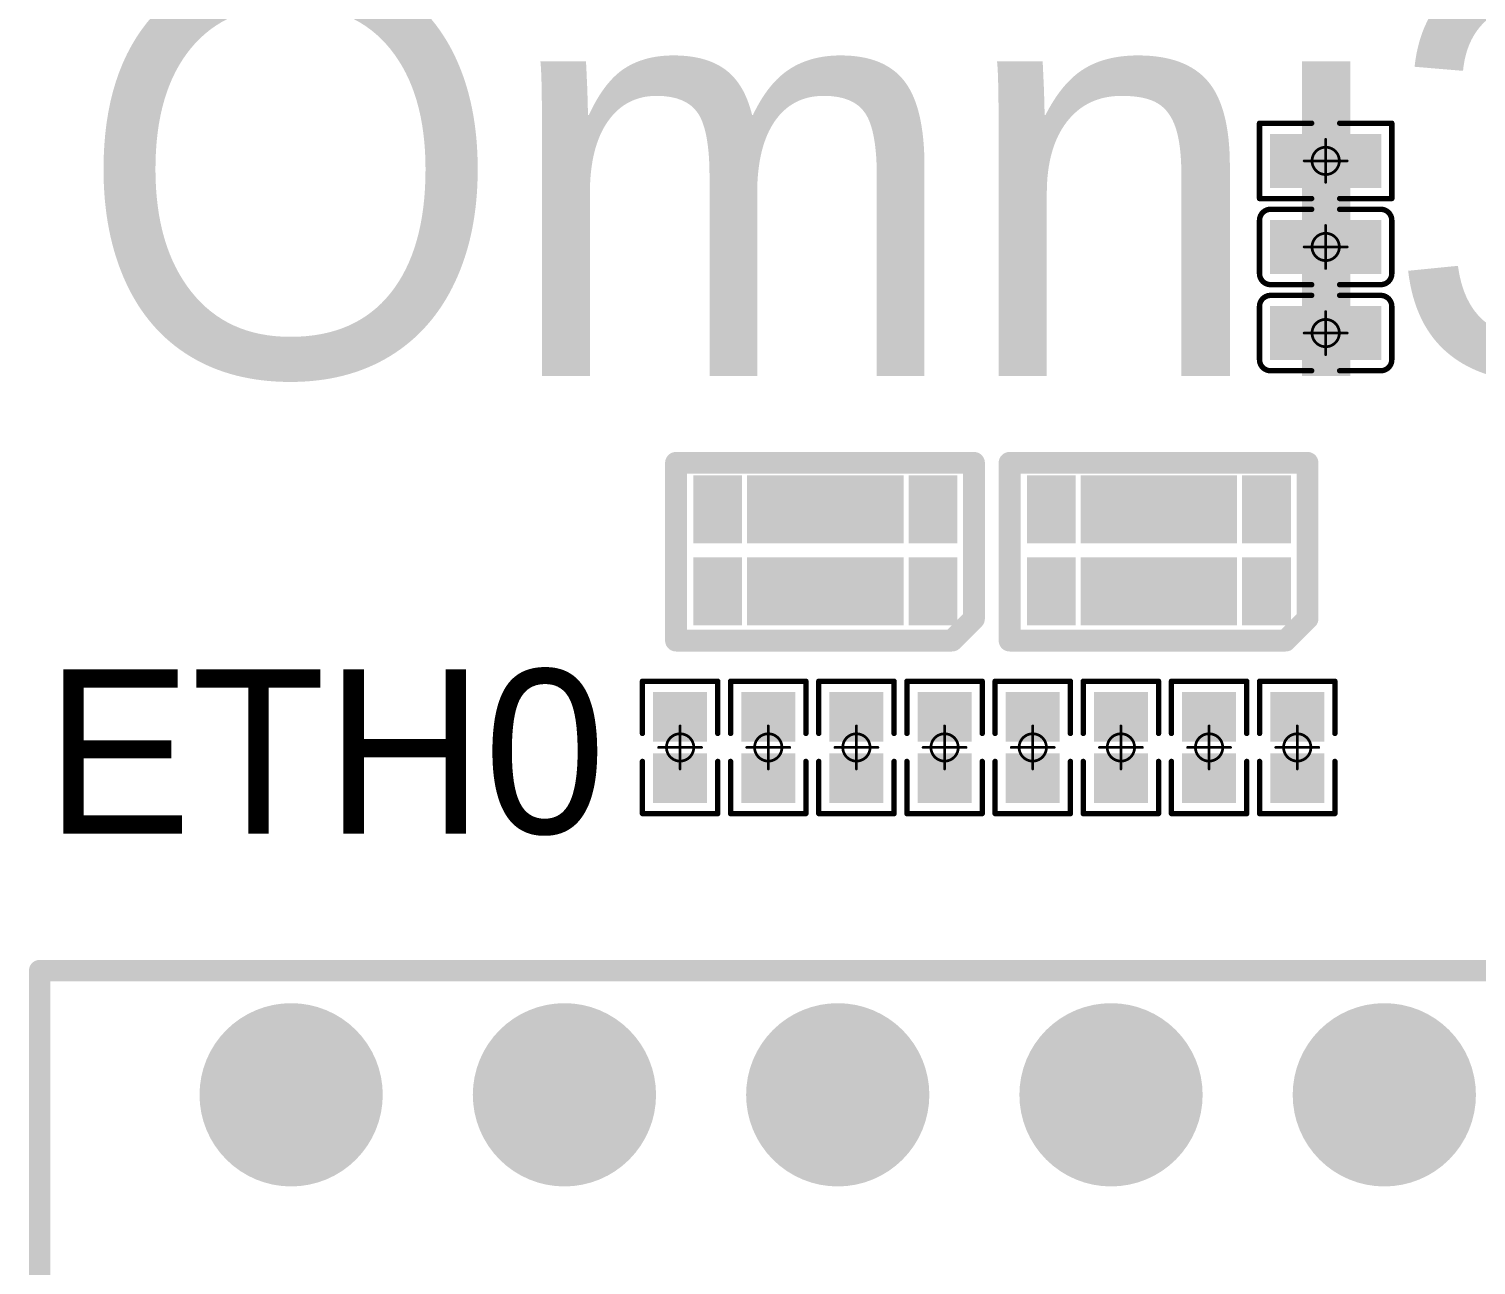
# Model space of a CAD drawing. Header units: millimetres. Extents: x 19.13 to 23.12, y 5.07 to 8.34.
# Drawn here: x 21.288 to 21.818, y 5.81 to 6.262 of the extents above; entities that cross this region are included whole.
import ezdxf

# ---------------------------------------------------------------- set-up
doc = ezdxf.new("R2010")
doc.units = ezdxf.units.MM
doc.header["$MEASUREMENT"] = 0
for name, color, linetype in [('BottomLayer', 5, 'Continuous'), ('BottomOverlay', 54, 'Continuous'), ('BottomPaste', 16, 'Continuous'), ('BottomSolder', 6, 'Continuous'), ('Mechanical15', 56, 'Continuous'), ('MidLayer1', 16, 'Continuous'), ('MidLayer2', 76, 'Continuous'), ('MidLayer3', 90, 'Continuous'), ('MidLayer4', 156, 'Continuous'), ('MultiLayer', 9, 'Continuous'), ('TopLayer', 1, 'Continuous'), ('TopOverlay', 2, 'Continuous'), ('TopPaste', 8, 'Continuous'), ('TopSolder', 216, 'Continuous')]:
    doc.layers.add(name, color=color, linetype=linetype)

# ---------------------------------------------------------------- blocks, each defined once
blk = doc.blocks.new('R0201_25')
at = {"layer": 'Mechanical15'}
for points, const_width in [([(0.005, 0, 1), (-0.005, 0, 1)], 0.001), ([(-0.00025, 0.00787, 1), (0.00025, 0.00787, 1)], 0.0005), ([(-0.00812, 0, 1), (-0.00762, 0, 1)], 0.0005), ([(-0.00525, 0, 1), (-0.00475, 0, 1)], 0.0005), ([(0.00475, 0, 1), (0.00525, 0, 1)], 0.0005), ([(0.00762, 0, 1), (0.00812, 0, 1)], 0.0005), ([(-0.00025, -0.00787, 1), (0.00025, -0.00787, 1)], 0.0005)]:
    blk.add_lwpolyline(points, format="xyb", close=True, dxfattribs=dict(at, const_width=const_width))
at = {"layer": 'Mechanical15', "const_width": 0.001}
for points in [[(0, -0.00787), (0, 0.00787)], [(0.00787, 0), (-0.00787, 0)]]:
    blk.add_lwpolyline(points, dxfattribs=at)
at = {"layer": 'TopLayer'}
for points in [[(-0.01831, -0.00787), (-0.00413, -0.00787), (-0.01831, 0.00787), (-0.00413, 0.00787)], [(0.00413, -0.00787), (0.01831, -0.00787), (0.00413, 0.00787), (0.01831, 0.00787)]]:
    blk.add_solid(points, dxfattribs=at)
at = {"layer": 'TopOverlay', "const_width": 0.00197}
for points in [[(-0.02421, -0.01378), (-0.02421, 0.01378)], [(-0.00512, 0.01378), (-0.02421, 0.01378)], [(0.02421, 0.01378), (0.00512, 0.01378)], [(0.02421, -0.01378), (0.02421, 0.01378)], [(-0.00512, -0.01378), (-0.02421, -0.01378)], [(0.02421, -0.01378), (0.00512, -0.01378)]]:
    blk.add_lwpolyline(points, dxfattribs=at)
at = {"layer": 'TopOverlay', "const_width": 0.000984}
for points in [[(-0.0247, 0.01378, 1), (-0.02372, 0.01378, 1)], [(-0.0247, 0.01378, 1), (-0.02372, 0.01378, 1)], [(-0.00561, 0.01378, 1), (-0.00463, 0.01378, 1)], [(0.00463, 0.01378, 1), (0.00561, 0.01378, 1)], [(0.02372, 0.01378, 1), (0.0247, 0.01378, 1)], [(0.02372, 0.01378, 1), (0.0247, 0.01378, 1)], [(-0.0247, -0.01378, 1), (-0.02372, -0.01378, 1)], [(-0.0247, -0.01378, 1), (-0.02372, -0.01378, 1)], [(-0.00561, -0.01378, 1), (-0.00463, -0.01378, 1)], [(0.00463, -0.01378, 1), (0.00561, -0.01378, 1)], [(0.02372, -0.01378, 1), (0.0247, -0.01378, 1)], [(0.02372, -0.01378, 1), (0.0247, -0.01378, 1)]]:
    blk.add_lwpolyline(points, format="xyb", close=True, dxfattribs=at)
at = {"layer": 'TopPaste'}
for points in [[(-0.01831, -0.00787), (-0.00413, -0.00787), (-0.01831, 0.00787), (-0.00413, 0.00787)], [(0.00413, -0.00787), (0.01831, -0.00787), (0.00413, 0.00787), (0.01831, 0.00787)]]:
    blk.add_solid(points, dxfattribs=at)
at = {"layer": 'TopSolder'}
for points in [[(-0.02031, -0.00987), (-0.00213, -0.00987), (-0.02031, 0.00987), (-0.00213, 0.00987)], [(0.00213, -0.00987), (0.02031, -0.00987), (0.00213, 0.00987), (0.02031, 0.00987)]]:
    blk.add_solid(points, dxfattribs=at)
blk = doc.blocks.new('R0201_26')
at = {"layer": 'Mechanical15'}
for points, const_width in [([(0.005, 0, 1), (-0.005, 0, 1)], 0.001), ([(-0.00025, 0.00787, 1), (0.00025, 0.00787, 1)], 0.0005), ([(-0.00812, 0, 1), (-0.00762, 0, 1)], 0.0005), ([(-0.00525, 0, 1), (-0.00475, 0, 1)], 0.0005), ([(0.00475, 0, 1), (0.00525, 0, 1)], 0.0005), ([(0.00762, 0, 1), (0.00812, 0, 1)], 0.0005), ([(-0.00025, -0.00787, 1), (0.00025, -0.00787, 1)], 0.0005)]:
    blk.add_lwpolyline(points, format="xyb", close=True, dxfattribs=dict(at, const_width=const_width))
at = {"layer": 'Mechanical15', "const_width": 0.001}
for points in [[(0, -0.00787), (0, 0.00787)], [(0.00787, 0), (-0.00787, 0)]]:
    blk.add_lwpolyline(points, dxfattribs=at)
at = {"layer": 'TopLayer'}
for points in [[(-0.01831, -0.00787), (-0.00413, -0.00787), (-0.01831, 0.00787), (-0.00413, 0.00787)], [(0.00413, -0.00787), (0.01831, -0.00787), (0.00413, 0.00787), (0.01831, 0.00787)]]:
    blk.add_solid(points, dxfattribs=at)
at = {"layer": 'TopOverlay', "const_width": 0.00197}
for points in [[(-0.02421, -0.01378), (-0.02421, 0.01378)], [(-0.00512, 0.01378), (-0.02421, 0.01378)], [(0.02421, 0.01378), (0.00512, 0.01378)], [(0.02421, -0.01378), (0.02421, 0.01378)], [(-0.00512, -0.01378), (-0.02421, -0.01378)], [(0.02421, -0.01378), (0.00512, -0.01378)]]:
    blk.add_lwpolyline(points, dxfattribs=at)
at = {"layer": 'TopOverlay', "const_width": 0.000984}
for points in [[(-0.0247, 0.01378, 1), (-0.02372, 0.01378, 1)], [(-0.0247, 0.01378, 1), (-0.02372, 0.01378, 1)], [(-0.00561, 0.01378, 1), (-0.00463, 0.01378, 1)], [(0.00463, 0.01378, 1), (0.00561, 0.01378, 1)], [(0.02372, 0.01378, 1), (0.0247, 0.01378, 1)], [(0.02372, 0.01378, 1), (0.0247, 0.01378, 1)], [(-0.0247, -0.01378, 1), (-0.02372, -0.01378, 1)], [(-0.0247, -0.01378, 1), (-0.02372, -0.01378, 1)], [(-0.00561, -0.01378, 1), (-0.00463, -0.01378, 1)], [(0.00463, -0.01378, 1), (0.00561, -0.01378, 1)], [(0.02372, -0.01378, 1), (0.0247, -0.01378, 1)], [(0.02372, -0.01378, 1), (0.0247, -0.01378, 1)]]:
    blk.add_lwpolyline(points, format="xyb", close=True, dxfattribs=at)
at = {"layer": 'TopPaste'}
for points in [[(-0.01831, -0.00787), (-0.00413, -0.00787), (-0.01831, 0.00787), (-0.00413, 0.00787)], [(0.00413, -0.00787), (0.01831, -0.00787), (0.00413, 0.00787), (0.01831, 0.00787)]]:
    blk.add_solid(points, dxfattribs=at)
at = {"layer": 'TopSolder'}
for points in [[(-0.02031, -0.00987), (-0.00213, -0.00987), (-0.02031, 0.00987), (-0.00213, 0.00987)], [(0.00213, -0.00987), (0.02031, -0.00987), (0.00213, 0.00987), (0.02031, 0.00987)]]:
    blk.add_solid(points, dxfattribs=at)
blk = doc.blocks.new('R0201_27')
at = {"layer": 'Mechanical15'}
for points, const_width in [([(0.005, 0, 1), (-0.005, 0, 1)], 0.001), ([(-0.00025, 0.00787, 1), (0.00025, 0.00787, 1)], 0.0005), ([(-0.00812, 0, 1), (-0.00762, 0, 1)], 0.0005), ([(-0.00525, 0, 1), (-0.00475, 0, 1)], 0.0005), ([(0.00475, 0, 1), (0.00525, 0, 1)], 0.0005), ([(0.00762, 0, 1), (0.00812, 0, 1)], 0.0005), ([(-0.00025, -0.00787, 1), (0.00025, -0.00787, 1)], 0.0005)]:
    blk.add_lwpolyline(points, format="xyb", close=True, dxfattribs=dict(at, const_width=const_width))
at = {"layer": 'Mechanical15', "const_width": 0.001}
for points in [[(0, -0.00787), (0, 0.00787)], [(0.00787, 0), (-0.00787, 0)]]:
    blk.add_lwpolyline(points, dxfattribs=at)
at = {"layer": 'TopLayer'}
for points in [[(-0.01831, -0.00787), (-0.00413, -0.00787), (-0.01831, 0.00787), (-0.00413, 0.00787)], [(0.00413, -0.00787), (0.01831, -0.00787), (0.00413, 0.00787), (0.01831, 0.00787)]]:
    blk.add_solid(points, dxfattribs=at)
at = {"layer": 'TopOverlay', "const_width": 0.00197}
for points in [[(-0.02421, -0.01378), (-0.02421, 0.01378)], [(-0.00512, 0.01378), (-0.02421, 0.01378)], [(0.02421, 0.01378), (0.00512, 0.01378)], [(0.02421, -0.01378), (0.02421, 0.01378)], [(-0.00512, -0.01378), (-0.02421, -0.01378)], [(0.02421, -0.01378), (0.00512, -0.01378)]]:
    blk.add_lwpolyline(points, dxfattribs=at)
at = {"layer": 'TopOverlay', "const_width": 0.000984}
for points in [[(-0.0247, 0.01378, 1), (-0.02372, 0.01378, 1)], [(-0.0247, 0.01378, 1), (-0.02372, 0.01378, 1)], [(-0.00561, 0.01378, 1), (-0.00463, 0.01378, 1)], [(0.00463, 0.01378, 1), (0.00561, 0.01378, 1)], [(0.02372, 0.01378, 1), (0.0247, 0.01378, 1)], [(0.02372, 0.01378, 1), (0.0247, 0.01378, 1)], [(-0.0247, -0.01378, 1), (-0.02372, -0.01378, 1)], [(-0.0247, -0.01378, 1), (-0.02372, -0.01378, 1)], [(-0.00561, -0.01378, 1), (-0.00463, -0.01378, 1)], [(0.00463, -0.01378, 1), (0.00561, -0.01378, 1)], [(0.02372, -0.01378, 1), (0.0247, -0.01378, 1)], [(0.02372, -0.01378, 1), (0.0247, -0.01378, 1)]]:
    blk.add_lwpolyline(points, format="xyb", close=True, dxfattribs=at)
at = {"layer": 'TopPaste'}
for points in [[(-0.01831, -0.00787), (-0.00413, -0.00787), (-0.01831, 0.00787), (-0.00413, 0.00787)], [(0.00413, -0.00787), (0.01831, -0.00787), (0.00413, 0.00787), (0.01831, 0.00787)]]:
    blk.add_solid(points, dxfattribs=at)
at = {"layer": 'TopSolder'}
for points in [[(-0.02031, -0.00987), (-0.00213, -0.00987), (-0.02031, 0.00987), (-0.00213, 0.00987)], [(0.00213, -0.00987), (0.02031, -0.00987), (0.00213, 0.00987), (0.02031, 0.00987)]]:
    blk.add_solid(points, dxfattribs=at)
blk = doc.blocks.new('R0201_28')
at = {"layer": 'Mechanical15'}
for points, const_width in [([(0.005, 0, 1), (-0.005, 0, 1)], 0.001), ([(-0.00025, 0.00787, 1), (0.00025, 0.00787, 1)], 0.0005), ([(-0.00812, 0, 1), (-0.00762, 0, 1)], 0.0005), ([(-0.00525, 0, 1), (-0.00475, 0, 1)], 0.0005), ([(0.00475, 0, 1), (0.00525, 0, 1)], 0.0005), ([(0.00762, 0, 1), (0.00812, 0, 1)], 0.0005), ([(-0.00025, -0.00787, 1), (0.00025, -0.00787, 1)], 0.0005)]:
    blk.add_lwpolyline(points, format="xyb", close=True, dxfattribs=dict(at, const_width=const_width))
at = {"layer": 'Mechanical15', "const_width": 0.001}
for points in [[(0, -0.00787), (0, 0.00787)], [(0.00787, 0), (-0.00787, 0)]]:
    blk.add_lwpolyline(points, dxfattribs=at)
at = {"layer": 'TopLayer'}
for points in [[(-0.01831, -0.00787), (-0.00413, -0.00787), (-0.01831, 0.00787), (-0.00413, 0.00787)], [(0.00413, -0.00787), (0.01831, -0.00787), (0.00413, 0.00787), (0.01831, 0.00787)]]:
    blk.add_solid(points, dxfattribs=at)
at = {"layer": 'TopOverlay', "const_width": 0.00197}
for points in [[(-0.02421, -0.01378), (-0.02421, 0.01378)], [(-0.00512, 0.01378), (-0.02421, 0.01378)], [(0.02421, 0.01378), (0.00512, 0.01378)], [(0.02421, -0.01378), (0.02421, 0.01378)], [(-0.00512, -0.01378), (-0.02421, -0.01378)], [(0.02421, -0.01378), (0.00512, -0.01378)]]:
    blk.add_lwpolyline(points, dxfattribs=at)
at = {"layer": 'TopOverlay', "const_width": 0.000984}
for points in [[(-0.0247, 0.01378, 1), (-0.02372, 0.01378, 1)], [(-0.0247, 0.01378, 1), (-0.02372, 0.01378, 1)], [(-0.00561, 0.01378, 1), (-0.00463, 0.01378, 1)], [(0.00463, 0.01378, 1), (0.00561, 0.01378, 1)], [(0.02372, 0.01378, 1), (0.0247, 0.01378, 1)], [(0.02372, 0.01378, 1), (0.0247, 0.01378, 1)], [(-0.0247, -0.01378, 1), (-0.02372, -0.01378, 1)], [(-0.0247, -0.01378, 1), (-0.02372, -0.01378, 1)], [(-0.00561, -0.01378, 1), (-0.00463, -0.01378, 1)], [(0.00463, -0.01378, 1), (0.00561, -0.01378, 1)], [(0.02372, -0.01378, 1), (0.0247, -0.01378, 1)], [(0.02372, -0.01378, 1), (0.0247, -0.01378, 1)]]:
    blk.add_lwpolyline(points, format="xyb", close=True, dxfattribs=at)
at = {"layer": 'TopPaste'}
for points in [[(-0.01831, -0.00787), (-0.00413, -0.00787), (-0.01831, 0.00787), (-0.00413, 0.00787)], [(0.00413, -0.00787), (0.01831, -0.00787), (0.00413, 0.00787), (0.01831, 0.00787)]]:
    blk.add_solid(points, dxfattribs=at)
at = {"layer": 'TopSolder'}
for points in [[(-0.02031, -0.00987), (-0.00213, -0.00987), (-0.02031, 0.00987), (-0.00213, 0.00987)], [(0.00213, -0.00987), (0.02031, -0.00987), (0.00213, 0.00987), (0.02031, 0.00987)]]:
    blk.add_solid(points, dxfattribs=at)
blk = doc.blocks.new('R0201_29')
at = {"layer": 'Mechanical15'}
for points, const_width in [([(0.005, 0, 1), (-0.005, 0, 1)], 0.001), ([(-0.00025, 0.00787, 1), (0.00025, 0.00787, 1)], 0.0005), ([(-0.00812, 0, 1), (-0.00762, 0, 1)], 0.0005), ([(-0.00525, 0, 1), (-0.00475, 0, 1)], 0.0005), ([(0.00475, 0, 1), (0.00525, 0, 1)], 0.0005), ([(0.00762, 0, 1), (0.00812, 0, 1)], 0.0005), ([(-0.00025, -0.00787, 1), (0.00025, -0.00787, 1)], 0.0005)]:
    blk.add_lwpolyline(points, format="xyb", close=True, dxfattribs=dict(at, const_width=const_width))
at = {"layer": 'Mechanical15', "const_width": 0.001}
for points in [[(0, -0.00787), (0, 0.00787)], [(0.00787, 0), (-0.00787, 0)]]:
    blk.add_lwpolyline(points, dxfattribs=at)
at = {"layer": 'TopLayer'}
for points in [[(-0.01831, -0.00787), (-0.00413, -0.00787), (-0.01831, 0.00787), (-0.00413, 0.00787)], [(0.00413, -0.00787), (0.01831, -0.00787), (0.00413, 0.00787), (0.01831, 0.00787)]]:
    blk.add_solid(points, dxfattribs=at)
at = {"layer": 'TopOverlay', "const_width": 0.00197}
for points in [[(-0.02421, -0.01378), (-0.02421, 0.01378)], [(-0.00512, 0.01378), (-0.02421, 0.01378)], [(0.02421, 0.01378), (0.00512, 0.01378)], [(0.02421, -0.01378), (0.02421, 0.01378)], [(-0.00512, -0.01378), (-0.02421, -0.01378)], [(0.02421, -0.01378), (0.00512, -0.01378)]]:
    blk.add_lwpolyline(points, dxfattribs=at)
at = {"layer": 'TopOverlay', "const_width": 0.000984}
for points in [[(-0.0247, 0.01378, 1), (-0.02372, 0.01378, 1)], [(-0.0247, 0.01378, 1), (-0.02372, 0.01378, 1)], [(-0.00561, 0.01378, 1), (-0.00463, 0.01378, 1)], [(0.00463, 0.01378, 1), (0.00561, 0.01378, 1)], [(0.02372, 0.01378, 1), (0.0247, 0.01378, 1)], [(0.02372, 0.01378, 1), (0.0247, 0.01378, 1)], [(-0.0247, -0.01378, 1), (-0.02372, -0.01378, 1)], [(-0.0247, -0.01378, 1), (-0.02372, -0.01378, 1)], [(-0.00561, -0.01378, 1), (-0.00463, -0.01378, 1)], [(0.00463, -0.01378, 1), (0.00561, -0.01378, 1)], [(0.02372, -0.01378, 1), (0.0247, -0.01378, 1)], [(0.02372, -0.01378, 1), (0.0247, -0.01378, 1)]]:
    blk.add_lwpolyline(points, format="xyb", close=True, dxfattribs=at)
at = {"layer": 'TopPaste'}
for points in [[(-0.01831, -0.00787), (-0.00413, -0.00787), (-0.01831, 0.00787), (-0.00413, 0.00787)], [(0.00413, -0.00787), (0.01831, -0.00787), (0.00413, 0.00787), (0.01831, 0.00787)]]:
    blk.add_solid(points, dxfattribs=at)
at = {"layer": 'TopSolder'}
for points in [[(-0.02031, -0.00987), (-0.00213, -0.00987), (-0.02031, 0.00987), (-0.00213, 0.00987)], [(0.00213, -0.00987), (0.02031, -0.00987), (0.00213, 0.00987), (0.02031, 0.00987)]]:
    blk.add_solid(points, dxfattribs=at)
blk = doc.blocks.new('R0201_30')
at = {"layer": 'Mechanical15'}
for points, const_width in [([(0.005, 0, 1), (-0.005, 0, 1)], 0.001), ([(-0.00025, 0.00787, 1), (0.00025, 0.00787, 1)], 0.0005), ([(-0.00812, 0, 1), (-0.00762, 0, 1)], 0.0005), ([(-0.00525, 0, 1), (-0.00475, 0, 1)], 0.0005), ([(0.00475, 0, 1), (0.00525, 0, 1)], 0.0005), ([(0.00762, 0, 1), (0.00812, 0, 1)], 0.0005), ([(-0.00025, -0.00787, 1), (0.00025, -0.00787, 1)], 0.0005)]:
    blk.add_lwpolyline(points, format="xyb", close=True, dxfattribs=dict(at, const_width=const_width))
at = {"layer": 'Mechanical15', "const_width": 0.001}
for points in [[(0, -0.00787), (0, 0.00787)], [(0.00787, 0), (-0.00787, 0)]]:
    blk.add_lwpolyline(points, dxfattribs=at)
at = {"layer": 'TopLayer'}
for points in [[(-0.01831, -0.00787), (-0.00413, -0.00787), (-0.01831, 0.00787), (-0.00413, 0.00787)], [(0.00413, -0.00787), (0.01831, -0.00787), (0.00413, 0.00787), (0.01831, 0.00787)]]:
    blk.add_solid(points, dxfattribs=at)
at = {"layer": 'TopOverlay', "const_width": 0.00197}
for points in [[(-0.02421, -0.01378), (-0.02421, 0.01378)], [(-0.00512, 0.01378), (-0.02421, 0.01378)], [(0.02421, 0.01378), (0.00512, 0.01378)], [(0.02421, -0.01378), (0.02421, 0.01378)], [(-0.00512, -0.01378), (-0.02421, -0.01378)], [(0.02421, -0.01378), (0.00512, -0.01378)]]:
    blk.add_lwpolyline(points, dxfattribs=at)
at = {"layer": 'TopOverlay', "const_width": 0.000984}
for points in [[(-0.0247, 0.01378, 1), (-0.02372, 0.01378, 1)], [(-0.0247, 0.01378, 1), (-0.02372, 0.01378, 1)], [(-0.00561, 0.01378, 1), (-0.00463, 0.01378, 1)], [(0.00463, 0.01378, 1), (0.00561, 0.01378, 1)], [(0.02372, 0.01378, 1), (0.0247, 0.01378, 1)], [(0.02372, 0.01378, 1), (0.0247, 0.01378, 1)], [(-0.0247, -0.01378, 1), (-0.02372, -0.01378, 1)], [(-0.0247, -0.01378, 1), (-0.02372, -0.01378, 1)], [(-0.00561, -0.01378, 1), (-0.00463, -0.01378, 1)], [(0.00463, -0.01378, 1), (0.00561, -0.01378, 1)], [(0.02372, -0.01378, 1), (0.0247, -0.01378, 1)], [(0.02372, -0.01378, 1), (0.0247, -0.01378, 1)]]:
    blk.add_lwpolyline(points, format="xyb", close=True, dxfattribs=at)
at = {"layer": 'TopPaste'}
for points in [[(-0.01831, -0.00787), (-0.00413, -0.00787), (-0.01831, 0.00787), (-0.00413, 0.00787)], [(0.00413, -0.00787), (0.01831, -0.00787), (0.00413, 0.00787), (0.01831, 0.00787)]]:
    blk.add_solid(points, dxfattribs=at)
at = {"layer": 'TopSolder'}
for points in [[(-0.02031, -0.00987), (-0.00213, -0.00987), (-0.02031, 0.00987), (-0.00213, 0.00987)], [(0.00213, -0.00987), (0.02031, -0.00987), (0.00213, 0.00987), (0.02031, 0.00987)]]:
    blk.add_solid(points, dxfattribs=at)
blk = doc.blocks.new('R0201_31')
at = {"layer": 'Mechanical15'}
for points, const_width in [([(0.005, 0, 1), (-0.005, 0, 1)], 0.001), ([(-0.00025, 0.00787, 1), (0.00025, 0.00787, 1)], 0.0005), ([(-0.00812, 0, 1), (-0.00762, 0, 1)], 0.0005), ([(-0.00525, 0, 1), (-0.00475, 0, 1)], 0.0005), ([(0.00475, 0, 1), (0.00525, 0, 1)], 0.0005), ([(0.00762, 0, 1), (0.00812, 0, 1)], 0.0005), ([(-0.00025, -0.00787, 1), (0.00025, -0.00787, 1)], 0.0005)]:
    blk.add_lwpolyline(points, format="xyb", close=True, dxfattribs=dict(at, const_width=const_width))
at = {"layer": 'Mechanical15', "const_width": 0.001}
for points in [[(0, -0.00787), (0, 0.00787)], [(0.00787, 0), (-0.00787, 0)]]:
    blk.add_lwpolyline(points, dxfattribs=at)
at = {"layer": 'TopLayer'}
for points in [[(-0.01831, -0.00787), (-0.00413, -0.00787), (-0.01831, 0.00787), (-0.00413, 0.00787)], [(0.00413, -0.00787), (0.01831, -0.00787), (0.00413, 0.00787), (0.01831, 0.00787)]]:
    blk.add_solid(points, dxfattribs=at)
at = {"layer": 'TopOverlay', "const_width": 0.00197}
for points in [[(-0.02421, -0.01378), (-0.02421, 0.01378)], [(-0.00512, 0.01378), (-0.02421, 0.01378)], [(0.02421, 0.01378), (0.00512, 0.01378)], [(0.02421, -0.01378), (0.02421, 0.01378)], [(-0.00512, -0.01378), (-0.02421, -0.01378)], [(0.02421, -0.01378), (0.00512, -0.01378)]]:
    blk.add_lwpolyline(points, dxfattribs=at)
at = {"layer": 'TopOverlay', "const_width": 0.000984}
for points in [[(-0.0247, 0.01378, 1), (-0.02372, 0.01378, 1)], [(-0.0247, 0.01378, 1), (-0.02372, 0.01378, 1)], [(-0.00561, 0.01378, 1), (-0.00463, 0.01378, 1)], [(0.00463, 0.01378, 1), (0.00561, 0.01378, 1)], [(0.02372, 0.01378, 1), (0.0247, 0.01378, 1)], [(0.02372, 0.01378, 1), (0.0247, 0.01378, 1)], [(-0.0247, -0.01378, 1), (-0.02372, -0.01378, 1)], [(-0.0247, -0.01378, 1), (-0.02372, -0.01378, 1)], [(-0.00561, -0.01378, 1), (-0.00463, -0.01378, 1)], [(0.00463, -0.01378, 1), (0.00561, -0.01378, 1)], [(0.02372, -0.01378, 1), (0.0247, -0.01378, 1)], [(0.02372, -0.01378, 1), (0.0247, -0.01378, 1)]]:
    blk.add_lwpolyline(points, format="xyb", close=True, dxfattribs=at)
at = {"layer": 'TopPaste'}
for points in [[(-0.01831, -0.00787), (-0.00413, -0.00787), (-0.01831, 0.00787), (-0.00413, 0.00787)], [(0.00413, -0.00787), (0.01831, -0.00787), (0.00413, 0.00787), (0.01831, 0.00787)]]:
    blk.add_solid(points, dxfattribs=at)
at = {"layer": 'TopSolder'}
for points in [[(-0.02031, -0.00987), (-0.00213, -0.00987), (-0.02031, 0.00987), (-0.00213, 0.00987)], [(0.00213, -0.00987), (0.02031, -0.00987), (0.00213, 0.00987), (0.02031, 0.00987)]]:
    blk.add_solid(points, dxfattribs=at)
blk = doc.blocks.new('R0201_32')
at = {"layer": 'Mechanical15'}
for points, const_width in [([(0.005, 0, 1), (-0.005, 0, 1)], 0.001), ([(-0.00025, 0.00787, 1), (0.00025, 0.00787, 1)], 0.0005), ([(-0.00812, 0, 1), (-0.00762, 0, 1)], 0.0005), ([(-0.00525, 0, 1), (-0.00475, 0, 1)], 0.0005), ([(0.00475, 0, 1), (0.00525, 0, 1)], 0.0005), ([(0.00762, 0, 1), (0.00812, 0, 1)], 0.0005), ([(-0.00025, -0.00787, 1), (0.00025, -0.00787, 1)], 0.0005)]:
    blk.add_lwpolyline(points, format="xyb", close=True, dxfattribs=dict(at, const_width=const_width))
at = {"layer": 'Mechanical15', "const_width": 0.001}
for points in [[(0, -0.00787), (0, 0.00787)], [(0.00787, 0), (-0.00787, 0)]]:
    blk.add_lwpolyline(points, dxfattribs=at)
at = {"layer": 'TopLayer'}
for points in [[(-0.01831, -0.00787), (-0.00413, -0.00787), (-0.01831, 0.00787), (-0.00413, 0.00787)], [(0.00413, -0.00787), (0.01831, -0.00787), (0.00413, 0.00787), (0.01831, 0.00787)]]:
    blk.add_solid(points, dxfattribs=at)
at = {"layer": 'TopOverlay', "const_width": 0.00197}
for points in [[(-0.02421, -0.01378), (-0.02421, 0.01378)], [(-0.00512, 0.01378), (-0.02421, 0.01378)], [(0.02421, 0.01378), (0.00512, 0.01378)], [(0.02421, -0.01378), (0.02421, 0.01378)], [(-0.00512, -0.01378), (-0.02421, -0.01378)], [(0.02421, -0.01378), (0.00512, -0.01378)]]:
    blk.add_lwpolyline(points, dxfattribs=at)
at = {"layer": 'TopOverlay', "const_width": 0.000984}
for points in [[(-0.0247, 0.01378, 1), (-0.02372, 0.01378, 1)], [(-0.0247, 0.01378, 1), (-0.02372, 0.01378, 1)], [(-0.00561, 0.01378, 1), (-0.00463, 0.01378, 1)], [(0.00463, 0.01378, 1), (0.00561, 0.01378, 1)], [(0.02372, 0.01378, 1), (0.0247, 0.01378, 1)], [(0.02372, 0.01378, 1), (0.0247, 0.01378, 1)], [(-0.0247, -0.01378, 1), (-0.02372, -0.01378, 1)], [(-0.0247, -0.01378, 1), (-0.02372, -0.01378, 1)], [(-0.00561, -0.01378, 1), (-0.00463, -0.01378, 1)], [(0.00463, -0.01378, 1), (0.00561, -0.01378, 1)], [(0.02372, -0.01378, 1), (0.0247, -0.01378, 1)], [(0.02372, -0.01378, 1), (0.0247, -0.01378, 1)]]:
    blk.add_lwpolyline(points, format="xyb", close=True, dxfattribs=at)
at = {"layer": 'TopPaste'}
for points in [[(-0.01831, -0.00787), (-0.00413, -0.00787), (-0.01831, 0.00787), (-0.00413, 0.00787)], [(0.00413, -0.00787), (0.01831, -0.00787), (0.00413, 0.00787), (0.01831, 0.00787)]]:
    blk.add_solid(points, dxfattribs=at)
at = {"layer": 'TopSolder'}
for points in [[(-0.02031, -0.00987), (-0.00213, -0.00987), (-0.02031, 0.00987), (-0.00213, 0.00987)], [(0.00213, -0.00987), (0.02031, -0.00987), (0.00213, 0.00987), (0.02031, 0.00987)]]:
    blk.add_solid(points, dxfattribs=at)
blk = doc.blocks.new('RJ45____HR911130A_34')
at = {"layer": 'BottomLayer', "const_width": 0.02953}
for points in [[(-0.23976, -0.07, 1), (-0.21024, -0.07, 1)], [(-0.13976, -0.07, 1), (-0.11024, -0.07, 1)], [(-0.03976, -0.07, 1), (-0.01024, -0.07, 1)], [(0.06024, -0.07, 1), (0.08976, -0.07, 1)], [(0.16024, -0.07, 1), (0.18976, -0.07, 1)]]:
    blk.add_lwpolyline(points, format="xyb", close=True, dxfattribs=at)
at = {"layer": 'BottomSolder', "const_width": 0.03353}
for points in [[(-0.24176, -0.07, 1), (-0.20824, -0.07, 1)], [(-0.14176, -0.07, 1), (-0.10824, -0.07, 1)], [(-0.04176, -0.07, 1), (-0.00824, -0.07, 1)], [(0.05824, -0.07, 1), (0.09176, -0.07, 1)], [(0.15824, -0.07, 1), (0.19176, -0.07, 1)]]:
    blk.add_lwpolyline(points, format="xyb", close=True, dxfattribs=at)
at = {"layer": 'MidLayer1', "const_width": 0.02953}
for points in [[(-0.23976, -0.07, 1), (-0.21024, -0.07, 1)], [(-0.13976, -0.07, 1), (-0.11024, -0.07, 1)], [(-0.03976, -0.07, 1), (-0.01024, -0.07, 1)], [(0.06024, -0.07, 1), (0.08976, -0.07, 1)], [(0.16024, -0.07, 1), (0.18976, -0.07, 1)]]:
    blk.add_lwpolyline(points, format="xyb", close=True, dxfattribs=at)
at = {"layer": 'MidLayer2', "const_width": 0.02953}
for points in [[(-0.23976, -0.07, 1), (-0.21024, -0.07, 1)], [(-0.13976, -0.07, 1), (-0.11024, -0.07, 1)], [(-0.03976, -0.07, 1), (-0.01024, -0.07, 1)], [(0.06024, -0.07, 1), (0.08976, -0.07, 1)], [(0.16024, -0.07, 1), (0.18976, -0.07, 1)]]:
    blk.add_lwpolyline(points, format="xyb", close=True, dxfattribs=at)
at = {"layer": 'MidLayer3', "const_width": 0.02953}
for points in [[(-0.23976, -0.07, 1), (-0.21024, -0.07, 1)], [(-0.13976, -0.07, 1), (-0.11024, -0.07, 1)], [(-0.03976, -0.07, 1), (-0.01024, -0.07, 1)], [(0.06024, -0.07, 1), (0.08976, -0.07, 1)], [(0.16024, -0.07, 1), (0.18976, -0.07, 1)]]:
    blk.add_lwpolyline(points, format="xyb", close=True, dxfattribs=at)
at = {"layer": 'MidLayer4', "const_width": 0.02953}
for points in [[(-0.23976, -0.07, 1), (-0.21024, -0.07, 1)], [(-0.13976, -0.07, 1), (-0.11024, -0.07, 1)], [(-0.03976, -0.07, 1), (-0.01024, -0.07, 1)], [(0.06024, -0.07, 1), (0.08976, -0.07, 1)], [(0.16024, -0.07, 1), (0.18976, -0.07, 1)]]:
    blk.add_lwpolyline(points, format="xyb", close=True, dxfattribs=at)
at = {"layer": 'MultiLayer', "const_width": 0.02953}
for points in [[(-0.23976, -0.07, 1), (-0.21024, -0.07, 1)], [(-0.13976, -0.07, 1), (-0.11024, -0.07, 1)], [(-0.03976, -0.07, 1), (-0.01024, -0.07, 1)], [(0.06024, -0.07, 1), (0.08976, -0.07, 1)], [(0.16024, -0.07, 1), (0.18976, -0.07, 1)]]:
    blk.add_lwpolyline(points, format="xyb", close=True, dxfattribs=at)
at = {"layer": 'TopLayer', "const_width": 0.02953}
for points in [[(-0.23976, -0.07, 1), (-0.21024, -0.07, 1)], [(-0.13976, -0.07, 1), (-0.11024, -0.07, 1)], [(-0.03976, -0.07, 1), (-0.01024, -0.07, 1)], [(0.06024, -0.07, 1), (0.08976, -0.07, 1)], [(0.16024, -0.07, 1), (0.18976, -0.07, 1)]]:
    blk.add_lwpolyline(points, format="xyb", close=True, dxfattribs=at)
at = {"layer": 'TopOverlay', "const_width": 0.00787}
for points in [[(-0.317, -0.55547), (-0.317, -0.02459)], [(-0.317, -0.02459), (0.313, -0.02459)]]:
    blk.add_lwpolyline(points, dxfattribs=at)
at = {"layer": 'TopOverlay', "const_width": 0.00394}
blk.add_lwpolyline([(-0.31897, -0.02459, 1), (-0.31503, -0.02459, 1)], format="xyb", close=True, dxfattribs=at)
blk.add_lwpolyline([(-0.31897, -0.02459, 1), (-0.31503, -0.02459, 1)], format="xyb", close=True, dxfattribs=at)
at = {"layer": 'TopSolder', "const_width": 0.03353}
for points in [[(-0.24176, -0.07, 1), (-0.20824, -0.07, 1)], [(-0.14176, -0.07, 1), (-0.10824, -0.07, 1)], [(-0.04176, -0.07, 1), (-0.00824, -0.07, 1)], [(0.05824, -0.07, 1), (0.09176, -0.07, 1)], [(0.15824, -0.07, 1), (0.19176, -0.07, 1)]]:
    blk.add_lwpolyline(points, format="xyb", close=True, dxfattribs=at)
blk = doc.blocks.new('C0201_B_151')
at = {"layer": 'BottomLayer'}
for points in [[(-0.01831, -0.00787), (-0.00413, -0.00787), (-0.01831, 0.00787), (-0.00413, 0.00787)], [(0.00413, -0.00787), (0.01831, -0.00787), (0.00413, 0.00787), (0.01831, 0.00787)]]:
    blk.add_solid(points, dxfattribs=at)
at = {"layer": 'BottomOverlay', "const_width": 0.00197}
for points in [[(-0.02421, 0.0097, -0.414214), (-0.02013, 0.01378)], [(0.02013, 0.01378, -0.414214), (0.02421, 0.0097)], [(-0.02013, -0.01378, -0.414214), (-0.02421, -0.0097)], [(0.02421, -0.0097, -0.414214), (0.02013, -0.01378)]]:
    blk.add_lwpolyline(points, format="xyb", dxfattribs=at)
for points in [[(-0.02421, 0.0097), (-0.02421, -0.0097)], [(-0.00512, 0.01378), (-0.02013, 0.01378)], [(0.02013, 0.01378), (0.00512, 0.01378)], [(0.02421, 0.0097), (0.02421, -0.0097)], [(-0.00512, -0.01378), (-0.02013, -0.01378)], [(0.02013, -0.01378), (0.00512, -0.01378)]]:
    blk.add_lwpolyline(points, dxfattribs=at)
at = {"layer": 'BottomOverlay', "const_width": 0.000984}
for points in [[(-0.0247, 0.0097, 1), (-0.02372, 0.0097, 1)], [(-0.0247, 0.0097, 1), (-0.02372, 0.0097, 1)], [(-0.02062, 0.01378, 1), (-0.01964, 0.01378, 1)], [(-0.02062, 0.01378, 1), (-0.01964, 0.01378, 1)], [(-0.00561, 0.01378, 1), (-0.00463, 0.01378, 1)], [(0.00463, 0.01378, 1), (0.00561, 0.01378, 1)], [(0.01964, 0.01378, 1), (0.02062, 0.01378, 1)], [(0.01964, 0.01378, 1), (0.02062, 0.01378, 1)], [(0.02372, 0.0097, 1), (0.0247, 0.0097, 1)], [(0.02372, 0.0097, 1), (0.0247, 0.0097, 1)], [(-0.0247, -0.0097, 1), (-0.02372, -0.0097, 1)], [(-0.0247, -0.0097, 1), (-0.02372, -0.0097, 1)], [(0.02372, -0.0097, 1), (0.0247, -0.0097, 1)], [(0.02372, -0.0097, 1), (0.0247, -0.0097, 1)], [(-0.02062, -0.01378, 1), (-0.01964, -0.01378, 1)], [(-0.02062, -0.01378, 1), (-0.01964, -0.01378, 1)], [(-0.00561, -0.01378, 1), (-0.00463, -0.01378, 1)], [(0.00463, -0.01378, 1), (0.00561, -0.01378, 1)], [(0.01964, -0.01378, 1), (0.02062, -0.01378, 1)], [(0.01964, -0.01378, 1), (0.02062, -0.01378, 1)]]:
    blk.add_lwpolyline(points, format="xyb", close=True, dxfattribs=at)
at = {"layer": 'BottomPaste'}
for points in [[(-0.01831, -0.00787), (-0.00413, -0.00787), (-0.01831, 0.00787), (-0.00413, 0.00787)], [(0.00413, -0.00787), (0.01831, -0.00787), (0.00413, 0.00787), (0.01831, 0.00787)]]:
    blk.add_solid(points, dxfattribs=at)
at = {"layer": 'BottomSolder'}
for points in [[(-0.02031, -0.00987), (-0.00213, -0.00987), (-0.02031, 0.00987), (-0.00213, 0.00987)], [(0.00213, -0.00987), (0.02031, -0.00987), (0.00213, 0.00987), (0.02031, 0.00987)]]:
    blk.add_solid(points, dxfattribs=at)
at = {"layer": 'Mechanical15'}
for points, const_width in [([(0.005, 0, 1), (-0.005, 0, 1)], 0.001), ([(-0.00025, 0.00787, 1), (0.00025, 0.00787, 1)], 0.0005), ([(-0.00812, 0, 1), (-0.00762, 0, 1)], 0.0005), ([(-0.00525, 0, 1), (-0.00475, 0, 1)], 0.0005), ([(0.00475, 0, 1), (0.00525, 0, 1)], 0.0005), ([(0.00762, 0, 1), (0.00812, 0, 1)], 0.0005), ([(-0.00025, -0.00787, 1), (0.00025, -0.00787, 1)], 0.0005)]:
    blk.add_lwpolyline(points, format="xyb", close=True, dxfattribs=dict(at, const_width=const_width))
at = {"layer": 'Mechanical15', "const_width": 0.001}
for points in [[(0, 0.00787), (0, -0.00787)], [(0.00787, 0), (-0.00787, 0)]]:
    blk.add_lwpolyline(points, dxfattribs=at)
blk = doc.blocks.new('C0201_B_161')
at = {"layer": 'BottomLayer'}
for points in [[(-0.01831, -0.00787), (-0.00413, -0.00787), (-0.01831, 0.00787), (-0.00413, 0.00787)], [(0.00413, -0.00787), (0.01831, -0.00787), (0.00413, 0.00787), (0.01831, 0.00787)]]:
    blk.add_solid(points, dxfattribs=at)
at = {"layer": 'BottomOverlay', "const_width": 0.00197}
for points in [[(-0.02421, 0.0097, -0.414214), (-0.02013, 0.01378)], [(0.02013, 0.01378, -0.414214), (0.02421, 0.0097)], [(-0.02013, -0.01378, -0.414214), (-0.02421, -0.0097)], [(0.02421, -0.0097, -0.414214), (0.02013, -0.01378)]]:
    blk.add_lwpolyline(points, format="xyb", dxfattribs=at)
for points in [[(-0.02421, 0.0097), (-0.02421, -0.0097)], [(-0.00512, 0.01378), (-0.02013, 0.01378)], [(0.02013, 0.01378), (0.00512, 0.01378)], [(0.02421, 0.0097), (0.02421, -0.0097)], [(-0.00512, -0.01378), (-0.02013, -0.01378)], [(0.02013, -0.01378), (0.00512, -0.01378)]]:
    blk.add_lwpolyline(points, dxfattribs=at)
at = {"layer": 'BottomOverlay', "const_width": 0.000984}
for points in [[(-0.0247, 0.0097, 1), (-0.02372, 0.0097, 1)], [(-0.0247, 0.0097, 1), (-0.02372, 0.0097, 1)], [(-0.02062, 0.01378, 1), (-0.01964, 0.01378, 1)], [(-0.02062, 0.01378, 1), (-0.01964, 0.01378, 1)], [(-0.00561, 0.01378, 1), (-0.00463, 0.01378, 1)], [(0.00463, 0.01378, 1), (0.00561, 0.01378, 1)], [(0.01964, 0.01378, 1), (0.02062, 0.01378, 1)], [(0.01964, 0.01378, 1), (0.02062, 0.01378, 1)], [(0.02372, 0.0097, 1), (0.0247, 0.0097, 1)], [(0.02372, 0.0097, 1), (0.0247, 0.0097, 1)], [(-0.0247, -0.0097, 1), (-0.02372, -0.0097, 1)], [(-0.0247, -0.0097, 1), (-0.02372, -0.0097, 1)], [(0.02372, -0.0097, 1), (0.0247, -0.0097, 1)], [(0.02372, -0.0097, 1), (0.0247, -0.0097, 1)], [(-0.02062, -0.01378, 1), (-0.01964, -0.01378, 1)], [(-0.02062, -0.01378, 1), (-0.01964, -0.01378, 1)], [(-0.00561, -0.01378, 1), (-0.00463, -0.01378, 1)], [(0.00463, -0.01378, 1), (0.00561, -0.01378, 1)], [(0.01964, -0.01378, 1), (0.02062, -0.01378, 1)], [(0.01964, -0.01378, 1), (0.02062, -0.01378, 1)]]:
    blk.add_lwpolyline(points, format="xyb", close=True, dxfattribs=at)
at = {"layer": 'BottomPaste'}
for points in [[(-0.01831, -0.00787), (-0.00413, -0.00787), (-0.01831, 0.00787), (-0.00413, 0.00787)], [(0.00413, -0.00787), (0.01831, -0.00787), (0.00413, 0.00787), (0.01831, 0.00787)]]:
    blk.add_solid(points, dxfattribs=at)
at = {"layer": 'BottomSolder'}
for points in [[(-0.02031, -0.00987), (-0.00213, -0.00987), (-0.02031, 0.00987), (-0.00213, 0.00987)], [(0.00213, -0.00987), (0.02031, -0.00987), (0.00213, 0.00987), (0.02031, 0.00987)]]:
    blk.add_solid(points, dxfattribs=at)
at = {"layer": 'Mechanical15'}
for points, const_width in [([(0.005, 0, 1), (-0.005, 0, 1)], 0.001), ([(-0.00025, 0.00787, 1), (0.00025, 0.00787, 1)], 0.0005), ([(-0.00812, 0, 1), (-0.00762, 0, 1)], 0.0005), ([(-0.00525, 0, 1), (-0.00475, 0, 1)], 0.0005), ([(0.00475, 0, 1), (0.00525, 0, 1)], 0.0005), ([(0.00762, 0, 1), (0.00812, 0, 1)], 0.0005), ([(-0.00025, -0.00787, 1), (0.00025, -0.00787, 1)], 0.0005)]:
    blk.add_lwpolyline(points, format="xyb", close=True, dxfattribs=dict(at, const_width=const_width))
at = {"layer": 'Mechanical15', "const_width": 0.001}
for points in [[(0, 0.00787), (0, -0.00787)], [(0.00787, 0), (-0.00787, 0)]]:
    blk.add_lwpolyline(points, dxfattribs=at)
blk = doc.blocks.new('R0201_B_358')
at = {"layer": 'BottomLayer'}
for points in [[(-0.01831, -0.00787), (-0.00413, -0.00787), (-0.01831, 0.00787), (-0.00413, 0.00787)], [(0.00413, -0.00787), (0.01831, -0.00787), (0.00413, 0.00787), (0.01831, 0.00787)]]:
    blk.add_solid(points, dxfattribs=at)
at = {"layer": 'BottomOverlay', "const_width": 0.00197}
for points in [[(-0.02421, 0.01378), (-0.00512, 0.01378)], [(-0.02421, -0.01378), (-0.02421, 0.01378)], [(0.00512, 0.01378), (0.02421, 0.01378)], [(0.02421, -0.01378), (0.02421, 0.01378)], [(-0.02421, -0.01378), (-0.00512, -0.01378)], [(0.00512, -0.01378), (0.02421, -0.01378)]]:
    blk.add_lwpolyline(points, dxfattribs=at)
at = {"layer": 'BottomOverlay', "const_width": 0.000984}
for points in [[(-0.0247, 0.01378, 1), (-0.02372, 0.01378, 1)], [(-0.0247, 0.01378, 1), (-0.02372, 0.01378, 1)], [(-0.00561, 0.01378, 1), (-0.00463, 0.01378, 1)], [(0.00463, 0.01378, 1), (0.00561, 0.01378, 1)], [(0.02372, 0.01378, 1), (0.0247, 0.01378, 1)], [(0.02372, 0.01378, 1), (0.0247, 0.01378, 1)], [(-0.0247, -0.01378, 1), (-0.02372, -0.01378, 1)], [(-0.0247, -0.01378, 1), (-0.02372, -0.01378, 1)], [(-0.00561, -0.01378, 1), (-0.00463, -0.01378, 1)], [(0.00463, -0.01378, 1), (0.00561, -0.01378, 1)], [(0.02372, -0.01378, 1), (0.0247, -0.01378, 1)], [(0.02372, -0.01378, 1), (0.0247, -0.01378, 1)]]:
    blk.add_lwpolyline(points, format="xyb", close=True, dxfattribs=at)
at = {"layer": 'BottomPaste'}
for points in [[(-0.01831, -0.00787), (-0.00413, -0.00787), (-0.01831, 0.00787), (-0.00413, 0.00787)], [(0.00413, -0.00787), (0.01831, -0.00787), (0.00413, 0.00787), (0.01831, 0.00787)]]:
    blk.add_solid(points, dxfattribs=at)
at = {"layer": 'BottomSolder'}
for points in [[(-0.02031, -0.00987), (-0.00213, -0.00987), (-0.02031, 0.00987), (-0.00213, 0.00987)], [(0.00213, -0.00987), (0.02031, -0.00987), (0.00213, 0.00987), (0.02031, 0.00987)]]:
    blk.add_solid(points, dxfattribs=at)
at = {"layer": 'Mechanical15'}
for points, const_width in [([(0.005, 0, 1), (-0.005, 0, 1)], 0.001), ([(-0.00025, 0.00787, 1), (0.00025, 0.00787, 1)], 0.0005), ([(-0.00812, 0, 1), (-0.00762, 0, 1)], 0.0005), ([(-0.00525, 0, 1), (-0.00475, 0, 1)], 0.0005), ([(0.00475, 0, 1), (0.00525, 0, 1)], 0.0005), ([(0.00762, 0, 1), (0.00812, 0, 1)], 0.0005), ([(-0.00025, -0.00787, 1), (0.00025, -0.00787, 1)], 0.0005)]:
    blk.add_lwpolyline(points, format="xyb", close=True, dxfattribs=dict(at, const_width=const_width))
at = {"layer": 'Mechanical15', "const_width": 0.001}
for points in [[(0, -0.00787), (0, 0.00787)], [(-0.00787, 0), (0.00787, 0)]]:
    blk.add_lwpolyline(points, dxfattribs=at)
blk = doc.blocks.new('USON_10_498')
at = {"layer": 'TopLayer'}
for points in [[(-0.00654, 0.04429), (-0.02346, 0.04429), (-0.00654, 0.03445), (-0.02346, 0.03445)], [(0.02346, 0.04429), (0.00654, 0.04429), (0.02346, 0.03445), (0.00654, 0.03445)], [(-0.00654, 0.02461), (-0.02346, 0.02461), (-0.00654, 0.01476), (-0.02346, 0.01476)], [(0.02346, 0.02461), (0.00654, 0.02461), (0.02346, 0.01476), (0.00654, 0.01476)], [(-0.00654, 0.00787), (-0.02346, 0.00787), (-0.00654, -0.00787), (-0.02346, -0.00787)], [(0.02346, 0.00787), (0.00654, 0.00787), (0.02346, -0.00787), (0.00654, -0.00787)], [(-0.00654, -0.01476), (-0.02346, -0.01476), (-0.00654, -0.02461), (-0.02346, -0.02461)], [(0.02346, -0.01476), (0.00654, -0.01476), (0.02346, -0.02461), (0.00654, -0.02461)], [(-0.00654, -0.03445), (-0.02346, -0.03445), (-0.00654, -0.04429), (-0.02346, -0.04429)], [(0.02346, -0.03445), (0.00654, -0.03445), (0.02346, -0.04429), (0.00654, -0.04429)]]:
    blk.add_solid(points, dxfattribs=at)
at = {"layer": 'TopOverlay', "const_width": 0.008}
for points in [[(-0.032, 0.05437), (0.025, 0.05437)], [(-0.032, 0.05437), (-0.032, -0.05463)], [(0.025, 0.05437), (0.033, 0.04637)], [(0.033, 0.04637), (0.033, -0.05463)], [(-0.032, -0.05463), (0.033, -0.05463)]]:
    blk.add_lwpolyline(points, dxfattribs=at)
at = {"layer": 'TopOverlay', "const_width": 0.004}
for points in [[(-0.034, 0.05437, 1), (-0.03, 0.05437, 1)], [(-0.034, 0.05437, 1), (-0.03, 0.05437, 1)], [(0.023, 0.05437, 1), (0.027, 0.05437, 1)], [(0.023, 0.05437, 1), (0.027, 0.05437, 1)], [(0.031, 0.04637, 1), (0.035, 0.04637, 1)], [(0.031, 0.04637, 1), (0.035, 0.04637, 1)], [(-0.034, -0.05463, 1), (-0.03, -0.05463, 1)], [(-0.034, -0.05463, 1), (-0.03, -0.05463, 1)], [(0.031, -0.05463, 1), (0.035, -0.05463, 1)], [(0.031, -0.05463, 1), (0.035, -0.05463, 1)]]:
    blk.add_lwpolyline(points, format="xyb", close=True, dxfattribs=at)
at = {"layer": 'TopPaste'}
for points in [[(-0.00654, 0.04429), (-0.02346, 0.04429), (-0.00654, 0.03445), (-0.02346, 0.03445)], [(0.02346, 0.04429), (0.00654, 0.04429), (0.02346, 0.03445), (0.00654, 0.03445)], [(-0.00654, 0.02461), (-0.02346, 0.02461), (-0.00654, 0.01476), (-0.02346, 0.01476)], [(0.02346, 0.02461), (0.00654, 0.02461), (0.02346, 0.01476), (0.00654, 0.01476)], [(-0.00654, 0.00787), (-0.02346, 0.00787), (-0.00654, -0.00787), (-0.02346, -0.00787)], [(0.02346, 0.00787), (0.00654, 0.00787), (0.02346, -0.00787), (0.00654, -0.00787)], [(-0.00654, -0.01476), (-0.02346, -0.01476), (-0.00654, -0.02461), (-0.02346, -0.02461)], [(0.02346, -0.01476), (0.00654, -0.01476), (0.02346, -0.02461), (0.00654, -0.02461)], [(-0.00654, -0.03445), (-0.02346, -0.03445), (-0.00654, -0.04429), (-0.02346, -0.04429)], [(0.02346, -0.03445), (0.00654, -0.03445), (0.02346, -0.04429), (0.00654, -0.04429)]]:
    blk.add_solid(points, dxfattribs=at)
at = {"layer": 'TopSolder'}
for points in [[(-0.00254, 0.04829), (-0.02746, 0.04829), (-0.00254, 0.03045), (-0.02746, 0.03045)], [(0.02746, 0.04829), (0.00254, 0.04829), (0.02746, 0.03045), (0.00254, 0.03045)], [(-0.00254, 0.02861), (-0.02746, 0.02861), (-0.00254, 0.01076), (-0.02746, 0.01076)], [(0.02746, 0.02861), (0.00254, 0.02861), (0.02746, 0.01076), (0.00254, 0.01076)], [(-0.00254, 0.01187), (-0.02746, 0.01187), (-0.00254, -0.01187), (-0.02746, -0.01187)], [(0.02746, 0.01187), (0.00254, 0.01187), (0.02746, -0.01187), (0.00254, -0.01187)], [(-0.00254, -0.01076), (-0.02746, -0.01076), (-0.00254, -0.02861), (-0.02746, -0.02861)], [(0.02746, -0.01076), (0.00254, -0.01076), (0.02746, -0.02861), (0.00254, -0.02861)], [(-0.00254, -0.03045), (-0.02746, -0.03045), (-0.00254, -0.04829), (-0.02746, -0.04829)], [(0.02746, -0.03045), (0.00254, -0.03045), (0.02746, -0.04829), (0.00254, -0.04829)]]:
    blk.add_solid(points, dxfattribs=at)
blk = doc.blocks.new('USON_10_500')
at = {"layer": 'TopLayer'}
for points in [[(-0.00654, 0.04429), (-0.02346, 0.04429), (-0.00654, 0.03445), (-0.02346, 0.03445)], [(0.02346, 0.04429), (0.00654, 0.04429), (0.02346, 0.03445), (0.00654, 0.03445)], [(-0.00654, 0.02461), (-0.02346, 0.02461), (-0.00654, 0.01476), (-0.02346, 0.01476)], [(0.02346, 0.02461), (0.00654, 0.02461), (0.02346, 0.01476), (0.00654, 0.01476)], [(-0.00654, 0.00787), (-0.02346, 0.00787), (-0.00654, -0.00787), (-0.02346, -0.00787)], [(0.02346, 0.00787), (0.00654, 0.00787), (0.02346, -0.00787), (0.00654, -0.00787)], [(-0.00654, -0.01476), (-0.02346, -0.01476), (-0.00654, -0.02461), (-0.02346, -0.02461)], [(0.02346, -0.01476), (0.00654, -0.01476), (0.02346, -0.02461), (0.00654, -0.02461)], [(-0.00654, -0.03445), (-0.02346, -0.03445), (-0.00654, -0.04429), (-0.02346, -0.04429)], [(0.02346, -0.03445), (0.00654, -0.03445), (0.02346, -0.04429), (0.00654, -0.04429)]]:
    blk.add_solid(points, dxfattribs=at)
at = {"layer": 'TopOverlay', "const_width": 0.008}
for points in [[(-0.032, 0.05437), (0.025, 0.05437)], [(-0.032, 0.05437), (-0.032, -0.05463)], [(0.025, 0.05437), (0.033, 0.04637)], [(0.033, 0.04637), (0.033, -0.05463)], [(-0.032, -0.05463), (0.033, -0.05463)]]:
    blk.add_lwpolyline(points, dxfattribs=at)
at = {"layer": 'TopOverlay', "const_width": 0.004}
for points in [[(-0.034, 0.05437, 1), (-0.03, 0.05437, 1)], [(-0.034, 0.05437, 1), (-0.03, 0.05437, 1)], [(0.023, 0.05437, 1), (0.027, 0.05437, 1)], [(0.023, 0.05437, 1), (0.027, 0.05437, 1)], [(0.031, 0.04637, 1), (0.035, 0.04637, 1)], [(0.031, 0.04637, 1), (0.035, 0.04637, 1)], [(-0.034, -0.05463, 1), (-0.03, -0.05463, 1)], [(-0.034, -0.05463, 1), (-0.03, -0.05463, 1)], [(0.031, -0.05463, 1), (0.035, -0.05463, 1)], [(0.031, -0.05463, 1), (0.035, -0.05463, 1)]]:
    blk.add_lwpolyline(points, format="xyb", close=True, dxfattribs=at)
at = {"layer": 'TopPaste'}
for points in [[(-0.00654, 0.04429), (-0.02346, 0.04429), (-0.00654, 0.03445), (-0.02346, 0.03445)], [(0.02346, 0.04429), (0.00654, 0.04429), (0.02346, 0.03445), (0.00654, 0.03445)], [(-0.00654, 0.02461), (-0.02346, 0.02461), (-0.00654, 0.01476), (-0.02346, 0.01476)], [(0.02346, 0.02461), (0.00654, 0.02461), (0.02346, 0.01476), (0.00654, 0.01476)], [(-0.00654, 0.00787), (-0.02346, 0.00787), (-0.00654, -0.00787), (-0.02346, -0.00787)], [(0.02346, 0.00787), (0.00654, 0.00787), (0.02346, -0.00787), (0.00654, -0.00787)], [(-0.00654, -0.01476), (-0.02346, -0.01476), (-0.00654, -0.02461), (-0.02346, -0.02461)], [(0.02346, -0.01476), (0.00654, -0.01476), (0.02346, -0.02461), (0.00654, -0.02461)], [(-0.00654, -0.03445), (-0.02346, -0.03445), (-0.00654, -0.04429), (-0.02346, -0.04429)], [(0.02346, -0.03445), (0.00654, -0.03445), (0.02346, -0.04429), (0.00654, -0.04429)]]:
    blk.add_solid(points, dxfattribs=at)
at = {"layer": 'TopSolder'}
for points in [[(-0.00254, 0.04829), (-0.02746, 0.04829), (-0.00254, 0.03045), (-0.02746, 0.03045)], [(0.02746, 0.04829), (0.00254, 0.04829), (0.02746, 0.03045), (0.00254, 0.03045)], [(-0.00254, 0.02861), (-0.02746, 0.02861), (-0.00254, 0.01076), (-0.02746, 0.01076)], [(0.02746, 0.02861), (0.00254, 0.02861), (0.02746, 0.01076), (0.00254, 0.01076)], [(-0.00254, 0.01187), (-0.02746, 0.01187), (-0.00254, -0.01187), (-0.02746, -0.01187)], [(0.02746, 0.01187), (0.00254, 0.01187), (0.02746, -0.01187), (0.00254, -0.01187)], [(-0.00254, -0.01076), (-0.02746, -0.01076), (-0.00254, -0.02861), (-0.02746, -0.02861)], [(0.02746, -0.01076), (0.00254, -0.01076), (0.02746, -0.02861), (0.00254, -0.02861)], [(-0.00254, -0.03045), (-0.02746, -0.03045), (-0.00254, -0.04829), (-0.02746, -0.04829)], [(0.02746, -0.03045), (0.00254, -0.03045), (0.02746, -0.04829), (0.00254, -0.04829)]]:
    blk.add_solid(points, dxfattribs=at)

msp = doc.modelspace()

# ---------------------------------------------------------------- block references
for name, p, rotation in [('R0201_B_358', (21.76294, 6.21366), 360), ('C0201_B_161', (21.76294, 6.18217), 180), ('C0201_B_151', (21.76294, 6.15067), 180), ('USON_10_498', (21.57987, 6.07118), 270), ('USON_10_500', (21.70192, 6.07118), 270), ('R0201_32', (21.52672, 5.99909), 90), ('R0201_31', (21.55898, 5.99909), 90), ('R0201_30', (21.59124, 5.99909), 90), ('R0201_29', (21.6235, 5.99909), 90), ('R0201_28', (21.65576, 5.99909), 90), ('R0201_27', (21.68802, 5.99909), 90), ('R0201_26', (21.72028, 5.99909), 90), ('R0201_25', (21.75254, 5.99909), 90)]:
    msp.add_blockref(name, p, dxfattribs=dict(rotation=rotation))
msp.add_blockref('RJ45____HR911130A_34', (21.6094, 5.94201))

# ---------------------------------------------------------------- texts
at = {"layer": 'TopOverlay'}
for s, height, p in [('Omni3576', 0.15, (21.30625, 6.13492)), ('ETH0', 0.06, (21.29444, 5.9676))]:
    msp.add_text(s, height=height, rotation=360, dxfattribs=at).set_placement(p)

doc.saveas('drawing.dxf')
